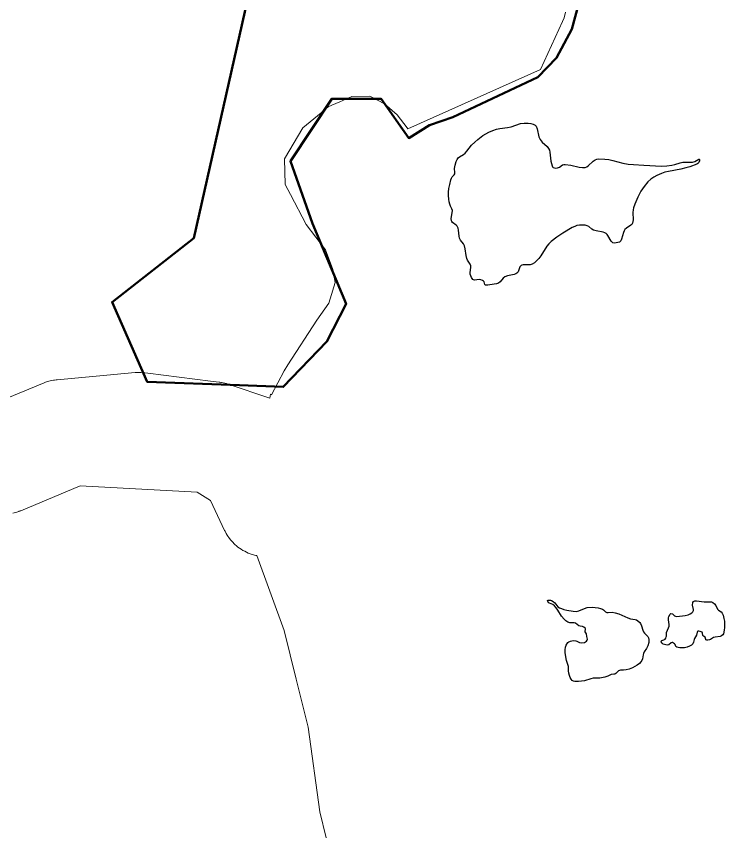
# Model space of a CAD drawing. Header units: metres. Extents: x 4718772 to 4722963, y 2429372 to 2432870.
# Drawn here: x 4720859.9 to 4721170, y 2431272.1 to 2431631.7 of the extents above; entities that cross this region are included whole.
import ezdxf

# ---------------------------------------------------------------- set-up
doc = ezdxf.new("R2010")
doc.units = ezdxf.units.M
doc.layers.add('HI-CUERPO DE AGUA', color=5, linetype='Continuous')
doc.layers.add('HuellaProyecto_Magna_Bog', color=10, linetype='Continuous', lineweight=30)

msp = doc.modelspace()

# ---------------------------------------------------------------- linework, layer by layer
at = {"color": 1, "lineweight": 50}
msp.add_polyline3d([(4720972.85, 2431691.47, 52), (4720937.51, 2431534.63, 50), (4720901.8, 2431506.57, 52), (4720917.09, 2431471.71, 50), (4720957.64, 2431470.17, 54), (4720976.72, 2431469.4, 58), (4720995.82, 2431489.37, 60), (4721004.23, 2431505.87, 62), (4720989.51, 2431541.03, 62), (4720979.85, 2431568.27, 60), (4720997.95, 2431595.59, 62), (4721019.59, 2431595.65, 60), (4721031.69, 2431578.38, 60), (4721040.79, 2431584.07, 56), (4721051, 2431587.49, 54), (4721088.27, 2431605.1, 56), (4721096.42, 2431613.58, 58), (4721103.02, 2431626.11, 60), (4721112.44, 2431660.8, 60)], dxfattribs=at)
at = {"layer": 'HI-CUERPO DE AGUA'}
for points in [[(4721097.75, 2431565.7, 55.16), (4721098.98, 2431566.62, 55.11), (4721099.54, 2431566.79, 55.1), (4721100.13, 2431566.83, 55.09), (4721102.65, 2431566.54, 55.09), (4721106.28, 2431565.59, 55.06), (4721107.77, 2431565.5, 55.04), (4721108.87, 2431565.58, 55.03), (4721109.61, 2431565.84, 55.04), (4721110.28, 2431566.26, 55.06), (4721112.48, 2431568.24, 55.34), (4721113.27, 2431568.82, 55.48), (4721113.99, 2431569.15, 55.56), (4721114.96, 2431569.3, 55.53), (4721117.53, 2431569.22, 55.36), (4721119.29, 2431568.98, 55.43), (4721121.02, 2431568.59, 55.37), (4721125.39, 2431567.39, 55.21), (4721127.71, 2431566.95, 55.32), (4721130.05, 2431566.76, 55.48), (4721134.55, 2431566.59, 55.48), (4721142.3, 2431566.16, 55.16), (4721144.69, 2431566.22, 55.18), (4721146.86, 2431566.48, 55.07), (4721148.22, 2431566.78, 55.07), (4721150.59, 2431567.56, 55.49), (4721151.72, 2431567.79, 55.52), (4721155, 2431567.79, 54.99), (4721155.96, 2431567.88, 55), (4721156.9, 2431568.16, 55.13), (4721158.64, 2431569.14, 55.05), (4721158.83, 2431569.18, 55.05), (4721158.99, 2431569.09, 55.05), (4721159.01, 2431568.91, 55.06), (4721158.93, 2431568.37, 55.07), (4721158.68, 2431567.7, 55.08), (4721158.3, 2431567.3, 55.09), (4721157.81, 2431567.03, 55.11), (4721154.74, 2431565.87, 55.13), (4721153.02, 2431565.34, 55.08), (4721150.88, 2431564.85, 55.12), (4721145.38, 2431563.8, 55.15), (4721143.83, 2431563.41, 55.22), (4721142.31, 2431562.93, 55.28), (4721140.32, 2431562.07, 55.46), (4721138.96, 2431561.34, 55.36), (4721137.69, 2431560.4, 55.27), (4721136.39, 2431559.18, 55.4), (4721134.69, 2431557.25, 55.31), (4721133.27, 2431555.12, 55.11), (4721131.92, 2431552.49, 55.03), (4721130.63, 2431549.39, 54.99), (4721130.12, 2431547.89, 55.05), (4721129.92, 2431546.93, 55), (4721129.87, 2431545.76, 55.16), (4721129.96, 2431542.63, 55.5), (4721129.86, 2431541.86, 55.69), (4721129.61, 2431541.12, 55.62), (4721129.29, 2431540.62, 55.47), (4721128.89, 2431540.22, 55.32), (4721126.96, 2431538.99, 55.09), (4721126.28, 2431538.32, 55.05), (4721125.98, 2431537.81, 55.08), (4721125.7, 2431537.08, 55.08), (4721124.88, 2431534.07, 55.14), (4721124.51, 2431533.38, 55.15), (4721123.93, 2431532.86, 55.16), (4721123.2, 2431532.6, 55.15), (4721122.43, 2431532.46, 55.07), (4721121.64, 2431532.44, 55.07), (4721121.08, 2431532.59, 55.07), (4721120.75, 2431532.8, 55.05), (4721120.36, 2431533.23, 55.04), (4721118.88, 2431535.76, 55.06), (4721118.51, 2431536.21, 55.07), (4721118.06, 2431536.58, 55.07), (4721117.54, 2431536.86, 55.07), (4721116.8, 2431537.13, 55.07), (4721113.72, 2431537.74, 55.08), (4721112.6, 2431538.1, 55.1), (4721111.91, 2431538.47, 55.1), (4721110.55, 2431539.64, 55.11), (4721109.85, 2431540.02, 55.09), (4721108.89, 2431540.26, 55.07), (4721107.89, 2431540.32, 55.07), (4721106.5, 2431540.24, 55.07), (4721105.32, 2431540.05, 55.07), (4721104.38, 2431539.74, 55.07), (4721103.29, 2431539.23, 55.07), (4721099.2, 2431536.78, 55.06), (4721096.57, 2431535.04, 55.04), (4721094.06, 2431533.11, 55.03), (4721093.08, 2431532.13, 55.07), (4721092.21, 2431531.05, 55.09), (4721089.5, 2431526.9, 55.04), (4721088.57, 2431525.62, 55.03), (4721087.65, 2431524.58, 55.05), (4721086.75, 2431523.8, 55.04), (4721085.73, 2431523.2, 55.03), (4721084.8, 2431522.88, 55.05), (4721084.03, 2431522.82, 55.04), (4721081.73, 2431522.86, 55.05), (4721081.17, 2431522.75, 55.05), (4721080.83, 2431522.58, 55.05), (4721080.54, 2431522.33, 55.04), (4721080.34, 2431522, 55.04), (4721079.55, 2431519.86, 55.06), (4721079.03, 2431519.28, 55.07), (4721078.52, 2431518.97, 55.08), (4721077.79, 2431518.69, 55.09), (4721074.9, 2431518.08, 55.11), (4721073.79, 2431517.68, 55.13), (4721073, 2431517.1, 55.14), (4721071.73, 2431515.48, 55.26), (4721070.95, 2431514.93, 55.46), (4721070.06, 2431514.58, 55.6), (4721069.12, 2431514.36, 55.72), (4721066.25, 2431513.95, 55.82), (4721065.67, 2431513.94, 55.83), (4721065.3, 2431514.05, 55.81), (4721065.02, 2431514.31, 55.75), (4721064.63, 2431515.39, 55.53), (4721064.39, 2431515.67, 55.47), (4721063.95, 2431515.99, 55.41), (4721063.29, 2431516.31, 55.34), (4721062.54, 2431516.44, 55.32), (4721060.46, 2431516.23, 55.81), (4721060.09, 2431516.29, 55.87), (4721059.75, 2431516.47, 55.9), (4721059.38, 2431516.89, 55.88), (4721059.11, 2431517.38, 55.81), (4721058.63, 2431518.81, 55.7), (4721058.61, 2431519.58, 55.75), (4721058.91, 2431521.7, 55.58), (4721058.83, 2431522.47, 55.53), (4721058.52, 2431523.16, 55.53), (4721057.37, 2431524.91, 55.62), (4721057.08, 2431525.63, 55.61), (4721056.78, 2431526.96, 55.55), (4721056.44, 2431529.88, 55.35), (4721056.07, 2431531.19, 55.31), (4721055.61, 2431532.03, 55.33), (4721054.34, 2431533.67, 55.46), (4721053.91, 2431534.52, 55.47), (4721053.69, 2431535.48, 55.43), (4721053.53, 2431538.03, 55.23), (4721053.33, 2431539, 55.18), (4721052.86, 2431539.85, 55.2), (4721052.44, 2431540.25, 55.26), (4721050.88, 2431541.4, 55.58), (4721050.52, 2431541.85, 55.62), (4721050.36, 2431542.21, 55.61), (4721050.29, 2431543.18, 55.51), (4721050.76, 2431545.69, 55.18), (4721050.8, 2431546.66, 55.21), (4721050.6, 2431547.42, 55.2), (4721049.98, 2431548.6, 55.21), (4721049.63, 2431549.52, 55.2), (4721049.36, 2431550.47, 55.2), (4721049.16, 2431551.63, 55.19), (4721049.05, 2431553.2, 55.2), (4721049.1, 2431554.78, 55.23), (4721049.28, 2431556.35, 55.25), (4721049.61, 2431558.09, 55.31), (4721050.16, 2431560.18, 55.37), (4721050.43, 2431560.91, 55.38), (4721050.74, 2431561.41, 55.37), (4721051.55, 2431562.28, 55.32), (4721051.81, 2431562.8, 55.32), (4721051.87, 2431563.36, 55.34), (4721051.74, 2431565.05, 55.48), (4721051.97, 2431566.61, 55.42), (4721052.44, 2431568.13, 55.27), (4721052.86, 2431569.03, 55.23), (4721053.29, 2431569.7, 55.27), (4721053.87, 2431570.22, 55.27), (4721055.58, 2431571.17, 55.24), (4721056.34, 2431571.78, 55.21), (4721057.13, 2431572.65, 55.18), (4721059.17, 2431575.26, 55.74), (4721060.57, 2431576.66, 56.01), (4721061.9, 2431577.85, 56.05), (4721064.12, 2431579.49, 55.9), (4721066.69, 2431580.96, 55.76), (4721068.49, 2431581.76, 55.99), (4721070.17, 2431582.34, 55.83), (4721071.54, 2431582.63, 55.57), (4721074.91, 2431583.05, 55.34), (4721076.48, 2431583.35, 55.3), (4721080.68, 2431584.81, 55.23), (4721082.23, 2431584.98, 55.14), (4721084.01, 2431584.94, 55.4), (4721085.17, 2431584.76, 55.25), (4721086.12, 2431584.48, 55.27), (4721086.98, 2431584.01, 55.27), (4721087.4, 2431583.59, 55.26), (4721087.92, 2431582.52, 55.23), (4721088.67, 2431579.01, 55.58), (4721089.18, 2431577.72, 55.63), (4721090.05, 2431576.68, 55.74), (4721092.24, 2431574.77, 56.06), (4721092.93, 2431573.84, 56.04), (4721093.24, 2431573.12, 55.8), (4721093.5, 2431572.16, 55.46), (4721093.95, 2431568.24, 55.15), (4721094.41, 2431566.18, 55.13), (4721094.55, 2431565.84, 55.13), (4721094.97, 2431565.52, 55.13), (4721095.87, 2431565.28, 55.12), (4721096.83, 2431565.38, 55.13)], [(4721105.05, 2431371.09, 54.52), (4721106.2, 2431371.32, 54.41), (4721108.69, 2431372.45, 54.26), (4721109.81, 2431372.79, 54.46), (4721111.96, 2431372.9, 54.56), (4721114.67, 2431372.65, 54.66), (4721115.62, 2431372.46, 54.72), (4721116.53, 2431372.11, 54.72), (4721117.02, 2431371.78, 54.64), (4721117.86, 2431370.95, 54.56), (4721118.39, 2431370.68, 54.56), (4721118.97, 2431370.62, 54.58), (4721120.74, 2431370.75, 54.95), (4721122.11, 2431370.51, 54.49), (4721123.62, 2431370, 54.06), (4721127.64, 2431368.27, 54.56), (4721128.77, 2431367.93, 54.56), (4721130.87, 2431367.58, 54.74), (4721131.42, 2431367.38, 54.81), (4721132.04, 2431366.98, 54.86), (4721132.86, 2431366.25, 54.81), (4721133.22, 2431365.77, 54.72), (4721133.63, 2431364.86, 54.56), (4721134.2, 2431362.95, 54.56), (4721134.5, 2431362.21, 54.56), (4721134.94, 2431361.56, 54.56), (4721136.41, 2431360.07, 54.57), (4721136.66, 2431359.55, 54.57), (4721136.78, 2431358.84, 54.56), (4721136.74, 2431357.56, 54.69), (4721136.35, 2431356.11, 55.03), (4721135.83, 2431354.86, 54.63), (4721134.82, 2431353.4, 54.51), (4721134.43, 2431352.7, 54.56), (4721134.26, 2431352.13, 54.46), (4721134.23, 2431351.16, 54.43), (4721134.06, 2431350.39, 54.54), (4721133.75, 2431349.67, 54.57), (4721133.31, 2431349.02, 54.69), (4721132.65, 2431348.29, 54.85), (4721131.73, 2431347.55, 55.01), (4721130.72, 2431346.92, 55.14), (4721129.66, 2431346.41, 55.25), (4721128.18, 2431345.87, 55.36), (4721126.84, 2431345.54, 55.42), (4721125.67, 2431345.37, 55.45), (4721124.38, 2431345.38, 55.45), (4721124.01, 2431345.31, 55.46), (4721123.5, 2431345.03, 55.52), (4721122.35, 2431343.99, 55.71), (4721121.85, 2431343.69, 55.78), (4721121.47, 2431343.59, 55.81), (4721120.28, 2431343.51, 55.8), (4721118.78, 2431342.71, 55.96), (4721117.48, 2431342.26, 56.09), (4721115.35, 2431341.88, 55.98), (4721113.17, 2431341.92, 55.55), (4721112.39, 2431341.85, 55.4), (4721111.42, 2431341.63, 55.26), (4721108.59, 2431340.76, 55.27), (4721106.08, 2431340.42, 55.73), (4721105.11, 2431340.37, 55.87), (4721104.34, 2431340.42, 56.03), (4721103.78, 2431340.57, 56.11), (4721103.27, 2431340.86, 56.17), (4721102.75, 2431341.43, 56.19), (4721102.36, 2431342.1, 56.14), (4721102, 2431343, 56.01), (4721101.71, 2431344.13, 55.62), (4721101.57, 2431345.09, 55.35), (4721101.56, 2431347.05, 55.05), (4721100.82, 2431349.67, 55.16), (4721100.21, 2431352.97, 55.08), (4721100.14, 2431354.35, 55.14), (4721100.3, 2431355.52, 55.04), (4721100.57, 2431356.26, 55.02), (4721101.3, 2431357.44, 54.96), (4721101.73, 2431357.8, 54.93), (4721102.57, 2431358.12, 54.88), (4721103.67, 2431358.31, 54.81), (4721104.79, 2431358.25, 54.75), (4721105.34, 2431358.11, 54.72), (4721106.49, 2431357.53, 54.67), (4721107.43, 2431357.38, 54.61), (4721108.58, 2431357.53, 54.56), (4721109.11, 2431357.73, 54.56), (4721109.56, 2431358.04, 54.56), (4721109.86, 2431358.45, 54.56), (4721109.91, 2431358.99, 54.56), (4721109.69, 2431360.06, 54.56), (4721109.55, 2431361.28, 54.56), (4721108.97, 2431362.21, 54.56), (4721109.04, 2431363.53, 54.56), (4721108.87, 2431363.84, 54.56), (4721108.35, 2431364.27, 54.56), (4721107.83, 2431364.45, 54.56), (4721106.73, 2431364.58, 54.56), (4721106.2, 2431364.75, 54.56), (4721104.7, 2431365.9, 54.6), (4721104.14, 2431366.04, 54.68), (4721102.23, 2431366.08, 54.93), (4721101.33, 2431366.43, 54.98), (4721100.51, 2431366.93, 55.01), (4721099.68, 2431367.7, 55.03), (4721098.57, 2431369.02, 55.03), (4721096.99, 2431371.73, 54.93), (4721096.29, 2431372.68, 54.97), (4721095.5, 2431373.49, 55.06), (4721094.78, 2431374.09, 55.06), (4721093.38, 2431374.68, 55.02), (4721093.06, 2431374.88, 54.99), (4721092.63, 2431375.45, 54.95), (4721092.47, 2431375.94, 54.93), (4721092.78, 2431376.07, 54.95), (4721093.68, 2431375.98, 55.02), (4721094.21, 2431375.82, 55.05), (4721094.89, 2431375.48, 55.06), (4721095.64, 2431374.85, 55.06), (4721097.01, 2431373.19, 54.94), (4721097.64, 2431372.73, 54.82), (4721098.51, 2431372.32, 54.77), (4721099.62, 2431371.97, 54.7), (4721100.94, 2431371.68, 54.58), (4721103.65, 2431371.19, 54.56)], [(4721161.01, 2431375.25, 54.56), (4721163.53, 2431375.36, 54.57), (4721164.29, 2431375.25, 54.69), (4721164.82, 2431375.02, 54.73), (4721165.52, 2431374.44, 54.73), (4721166.09, 2431373.75, 54.66), (4721166.9, 2431372.09, 54.56), (4721167.33, 2431371.68, 54.56), (4721168.45, 2431370.87, 54.29), (4721168.97, 2431370.29, 54.16), (4721169.32, 2431369.44, 54.08), (4721169.69, 2431367.98, 54.3), (4721169.88, 2431366.82, 54.42), (4721169.97, 2431365.45, 54.56), (4721169.93, 2431364.07, 54.56), (4721169.79, 2431362.9, 54.56), (4721169.45, 2431361.25, 54.56), (4721169.2, 2431360.8, 54.56), (4721168.58, 2431360.37, 54.56), (4721168.03, 2431360.15, 54.56), (4721165.88, 2431359.84, 54.56), (4721165.12, 2431359.63, 54.56), (4721163.8, 2431358.78, 54.56), (4721163.44, 2431358.63, 54.56), (4721162.71, 2431358.48, 54.56), (4721162.16, 2431358.48, 54.56), (4721161.82, 2431358.63, 54.56), (4721161.73, 2431358.78, 54.56), (4721161.47, 2431359.78, 54.56), (4721160.69, 2431360.24, 54.56), (4721160.45, 2431360.52, 54.56), (4721160.25, 2431361.64, 54.56), (4721160.09, 2431361.98, 54.56), (4721159.78, 2431362.19, 54.56), (4721159.24, 2431362.38, 54.56), (4721158.67, 2431362.45, 54.56), (4721158.3, 2431362.41, 54.56), (4721158.13, 2431362.32, 54.56), (4721157.94, 2431362, 54.56), (4721157.67, 2431360.71, 54.56), (4721156.74, 2431359.32, 54.56), (4721156.59, 2431358.76, 54.56), (4721156.42, 2431357.61, 54.56), (4721156.06, 2431356.93, 54.56), (4721155.5, 2431356.39, 54.56), (4721154.66, 2431355.89, 54.56), (4721153.58, 2431355.46, 54.56), (4721152.48, 2431355.21, 54.56), (4721151.54, 2431355.15, 54.56), (4721150.41, 2431355.2, 54.56), (4721149.66, 2431355.28, 54.57), (4721149.12, 2431355.43, 54.6), (4721148.67, 2431355.75, 54.59), (4721148.3, 2431356.62, 54.56), (4721148.08, 2431356.92, 54.56), (4721147.66, 2431357.26, 54.56), (4721147.17, 2431357.48, 54.56), (4721146.97, 2431357.48, 54.57), (4721146.61, 2431357.32, 54.63), (4721145.51, 2431356.5, 54.92), (4721144.94, 2431356.39, 54.96), (4721144.18, 2431356.43, 54.97), (4721143.62, 2431356.57, 54.92), (4721143.09, 2431356.79, 54.87), (4721142.64, 2431357.15, 54.81), (4721142.15, 2431357.76, 54.72), (4721142.09, 2431357.94, 54.69), (4721142.14, 2431358.12, 54.65), (4721142.46, 2431358.34, 54.62), (4721143.39, 2431358.67, 54.56), (4721143.91, 2431358.95, 54.56), (4721144.25, 2431359.42, 54.56), (4721144.46, 2431359.95, 54.56), (4721144.54, 2431360.33, 54.56), (4721144.5, 2431361.32, 54.6), (4721144.59, 2431361.9, 54.68), (4721145.48, 2431363.85, 54.56), (4721145.7, 2431364.59, 54.56), (4721145.73, 2431365.37, 54.56), (4721145.45, 2431367.49, 54.56), (4721145.45, 2431368.27, 54.56), (4721145.59, 2431368.84, 54.56), (4721146.17, 2431369.98, 54.88), (4721146.47, 2431370.17, 54.9), (4721147.12, 2431370.1, 54.82), (4721148.09, 2431369.13, 54.56), (4721148.44, 2431368.99, 54.56), (4721149.01, 2431368.92, 54.56), (4721152.66, 2431369.28, 54.56), (4721154.01, 2431369.58, 54.7), (4721154.88, 2431370.01, 54.83), (4721155.68, 2431370.55, 54.8), (4721156.1, 2431370.95, 54.79), (4721156.4, 2431371.44, 54.81), (4721156.43, 2431371.99, 54.87), (4721155.93, 2431373.79, 55.05), (4721156.1, 2431374.95, 55.5), (4721156.4, 2431375.45, 55.21), (4721156.92, 2431375.69, 55.04), (4721157.71, 2431375.73, 54.86)]]:
    msp.add_polyline3d(points, close=True, dxfattribs=at)
at = {"layer": 'HuellaProyecto_Magna_Bog', "color": 6, "linetype": 'Continuous', "lineweight": 13}
for points in [[(4720839.07, 2431457.69, 6.36), (4720872.05, 2431471.21, 6.36), (4720872.64, 2431471.44, 6.36), (4720873.57, 2431471.73, 6.36), (4720875.26, 2431472.18, 6.36), (4720876.11, 2431472.37, 6.36), (4720876.52, 2431472.43, 6.36), (4720877.33, 2431472.53, 6.36), (4720877.73, 2431472.58, 6.36), (4720911.87, 2431475.67, 6.36), (4720912.33, 2431475.7, 6.36), (4720912.97, 2431475.73, 6.36), (4720913.25, 2431475.74, 6.36), (4720913.72, 2431475.75, 6.36), (4720914.32, 2431475.73, 6.36), (4720915.53, 2431475.65, 6.36), (4720916.14, 2431475.59, 6.36), (4720917.46, 2431475.43, 6.36), (4720944.94, 2431472.01, 6.36), (4720948.67, 2431471.54, 6.36), (4720948.93, 2431471.51, 6.36), (4720949.46, 2431471.43, 6.36), (4720949.72, 2431471.38, 6.36), (4720950.44, 2431471.23, 6.36), (4720951.86, 2431470.86, 6.36), (4720952.57, 2431470.65, 6.36), (4720970.79, 2431464.53, 6.36), (4720971.07, 2431466.18, 6.36), (4720971.64, 2431465.97, 6.36), (4720977.09, 2431476.53, 6.36), (4720978.75, 2431479.1, 6.36), (4720991.43, 2431498.71, 6.36), (4720996.74, 2431506.1, 6.36), (4720997.29, 2431507.95, 6.36), (4720999.41, 2431515.09, 6.36), (4720998.37, 2431520.91, 6.36), (4720995.22, 2431529.39, 6.36), (4720986.78, 2431540.52, 6.36), (4720979.83, 2431553.71, 6.36), (4720977.57, 2431558, 6.36), (4720977.33, 2431569.38, 6.36), (4720985.3, 2431582.85, 6.36), (4720993.32, 2431589.5, 6.36), (4720996.44, 2431592.08, 6.36), (4720997.99, 2431592.75, 6.36), (4721001.5, 2431594.28, 6.36), (4721006.77, 2431596.55, 6.36), (4721014.7, 2431596.8, 6.36), (4721021.04, 2431593.34, 6.36), (4721026.59, 2431588.56, 6.36), (4721030.98, 2431582.92, 6.36), (4721031.33, 2431582.47, 6.36), (4721089.39, 2431608.44, 6.36), (4721099.04, 2431629.52, 6.36), (4721099.74, 2431631.04, 6.36), (4721100.34, 2431633.57, 6.36)], [(4720995.59, 2431271.93, 6.36), (4720992.76, 2431283.34, 6.36), (4720987.57, 2431320.39, 6.36), (4720982.38, 2431341.37, 6.36), (4720977.1, 2431362.75, 6.36), (4720965.17, 2431395.54, 6.36), (4720964.74, 2431395.64, 6.36), (4720963.06, 2431396.09, 6.36), (4720962.23, 2431396.36, 6.36), (4720961.42, 2431396.69, 6.36), (4720959.85, 2431397.44, 6.36), (4720959.07, 2431397.84, 6.36), (4720958.34, 2431398.31, 6.36), (4720956.91, 2431399.31, 6.36), (4720956.22, 2431399.85, 6.36), (4720955.58, 2431400.44, 6.36), (4720954.35, 2431401.67, 6.36), (4720953.76, 2431402.32, 6.36), (4720953.24, 2431403.01, 6.36), (4720952.24, 2431404.44, 6.36), (4720951.77, 2431405.18, 6.36), (4720951.59, 2431405.52, 6.36), (4720951.23, 2431406.2, 6.36), (4720951.05, 2431406.55, 6.36), (4720944.85, 2431419.62, 6.36), (4720939.07, 2431423.29, 6.36), (4720887.76, 2431426.09, 6.36), (4720861.8, 2431415.23, 6.36), (4720861.57, 2431415.14, 6.36), (4720861.11, 2431414.96, 6.36), (4720860.88, 2431414.87, 6.36), (4720860.05, 2431414.61, 6.36), (4720858.36, 2431414.17, 6.36)]]:
    msp.add_polyline3d(points, dxfattribs=at)

doc.saveas('drawing.dxf')
